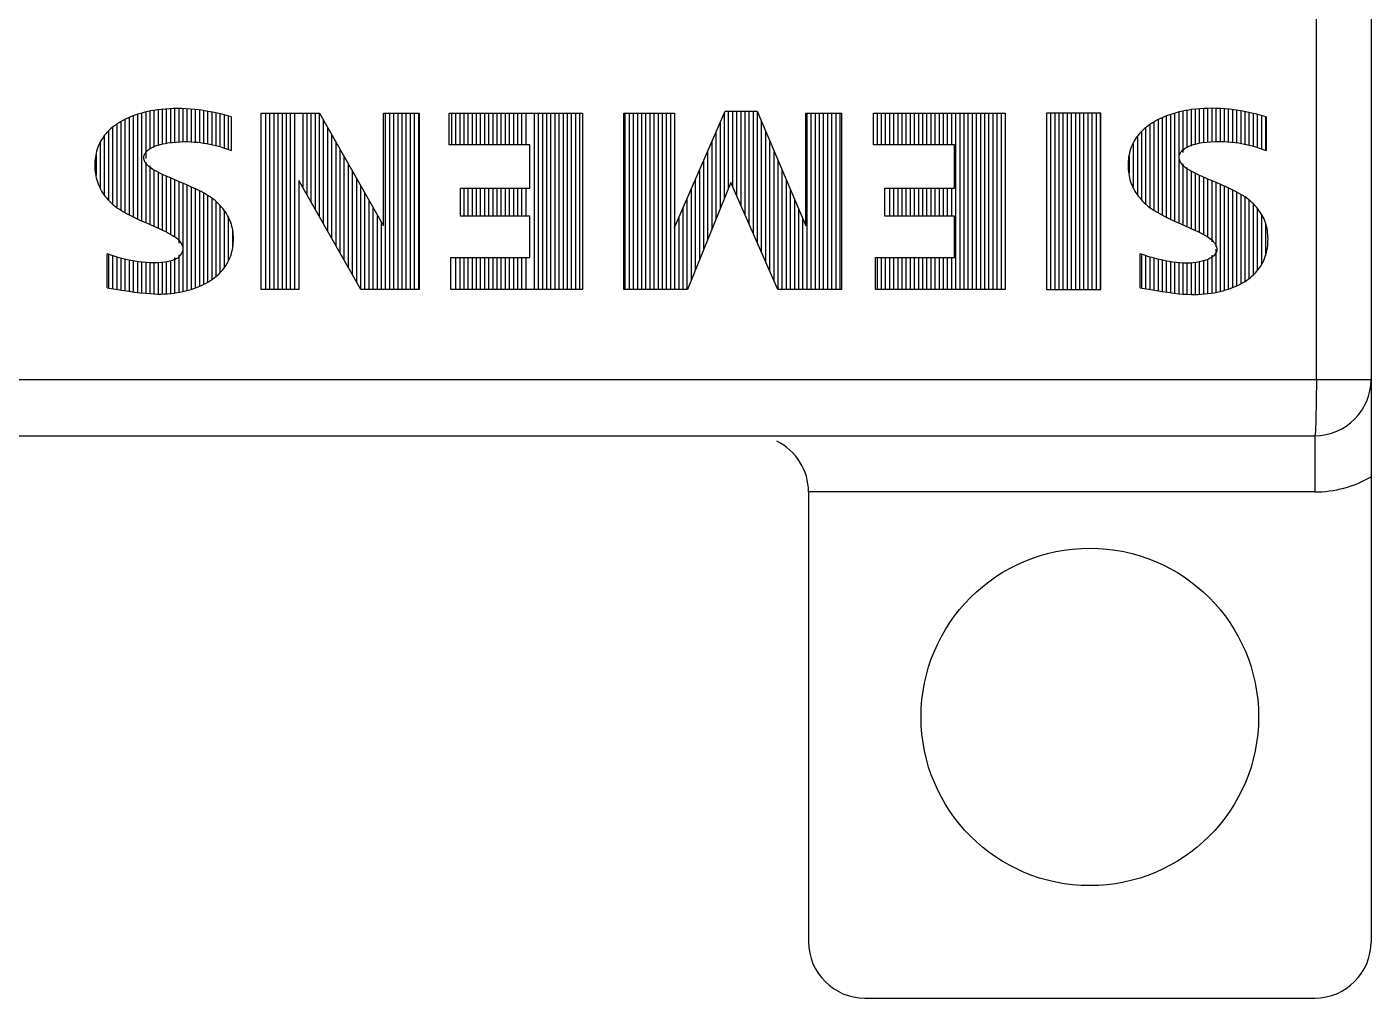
# Model space of a CAD drawing. Header units: millimetres. Extents: x 1181 to 1755, y 284 to 690.
# Drawn here: x 1487.72 to 1506.84, y 434.78 to 448.59 of the extents above; entities that cross this region are included whole.
import ezdxf

# ---------------------------------------------------------------- set-up
doc = ezdxf.new("R2010")
doc.units = ezdxf.units.MM
doc.layers.add('0007LEVEL_1', color=7, linetype='Continuous')
doc.layers.add('8_ALL_NOTES_BALLOONS_SYMBOLS_GT', color=7, linetype='Continuous')

msp = doc.modelspace()

# ---------------------------------------------------------------- linework, layer by layer
at = {"color": 7, "linetype": 'Continuous'}
for p, q in [((1506.839, 521.976), (1506.839, 443.576)), ((1446.019, 442.776), (1506.039, 442.776))]:
    msp.add_line(p, q, dxfattribs=at)
msp.add_arc((1506.039, 443.576), 0.8, 270, 0, dxfattribs=at)
at = {"layer": '0007LEVEL_1', "color": 7, "linetype": 'Continuous'}
for p, q in [((1489.236, 447.326), (1489.197, 447.31)), ((1489.235, 447.321), (1489.235, 445.889)), ((1489.274, 447.339), (1489.236, 447.326)), ((1489.314, 447.352), (1489.274, 447.339)), ((1489.294, 447.345), (1489.294, 445.86)), ((1489.356, 447.365), (1489.314, 447.352)), ((1489.353, 447.361), (1489.353, 445.833)), ((1489.399, 447.376), (1489.356, 447.365)), ((1489.443, 447.386), (1489.399, 447.376)), ((1489.412, 447.375), (1489.412, 446.717)), ((1489.487, 447.395), (1489.443, 447.386)), ((1489.47, 447.389), (1489.47, 446.856)), ((1489.53, 447.403), (1489.487, 447.395)), ((1489.529, 447.402), (1489.529, 446.879)), ((1489.574, 447.409), (1489.53, 447.403)), ((1489.633, 447.417), (1489.574, 447.409)), ((1489.588, 447.408), (1489.588, 446.901)), ((1489.692, 447.422), (1489.633, 447.417)), ((1489.647, 447.415), (1489.647, 446.924)), ((1489.75, 447.426), (1489.692, 447.422)), ((1489.705, 447.422), (1489.705, 446.933)), ((1489.809, 447.428), (1489.75, 447.426)), ((1489.764, 447.426), (1489.764, 446.941)), ((1489.868, 447.429), (1489.809, 447.428)), ((1489.823, 447.426), (1489.823, 446.95)), ((1489.928, 447.428), (1489.868, 447.429)), ((1489.882, 447.426), (1489.882, 446.954)), ((1489.988, 447.426), (1489.928, 447.428)), ((1489.94, 447.427), (1489.94, 446.955)), ((1490.048, 447.422), (1489.988, 447.426)), ((1489.999, 447.424), (1489.999, 446.956)), ((1490.107, 447.417), (1490.048, 447.422)), ((1490.058, 447.419), (1490.058, 446.955)), ((1490.171, 447.409), (1490.107, 447.417)), ((1490.117, 447.413), (1490.117, 446.95)), ((1490.234, 447.4), (1490.171, 447.409)), ((1490.176, 447.408), (1490.176, 446.944)), ((1490.298, 447.389), (1490.234, 447.4)), ((1490.234, 447.399), (1490.234, 446.938)), ((1490.293, 447.388), (1490.293, 446.926)), ((1490.361, 447.377), (1490.298, 447.389)), ((1490.352, 447.378), (1490.352, 446.914)), ((1490.428, 447.363), (1490.361, 447.377)), ((1490.411, 447.367), (1490.411, 446.901)), ((1490.495, 447.347), (1490.428, 447.363)), ((1490.469, 447.352), (1490.469, 446.884)), ((1490.562, 447.33), (1490.495, 447.347)), ((1490.528, 447.337), (1490.528, 446.865)), ((1490.628, 447.312), (1490.562, 447.33)), ((1490.587, 447.322), (1490.587, 446.845)), ((1491.056, 444.855), (1491.056, 447.365)), ((1491.056, 447.365), (1491.884, 447.365)), ((1491.116, 447.365), (1491.116, 444.855)), ((1491.174, 447.365), (1491.174, 444.855)), ((1491.233, 447.365), (1491.233, 444.855)), ((1491.292, 447.365), (1491.292, 444.855)), ((1491.351, 447.365), (1491.351, 444.855)), ((1491.41, 447.365), (1491.41, 444.855)), ((1491.468, 447.365), (1491.468, 444.855)), ((1491.527, 447.365), (1491.527, 444.855)), ((1491.645, 447.365), (1491.645, 446.307)), ((1491.703, 447.365), (1491.703, 446.204)), ((1491.762, 447.365), (1491.762, 446.101)), ((1491.821, 447.365), (1491.821, 445.998)), ((1491.88, 447.365), (1491.88, 445.894)), ((1491.884, 447.365), (1492.792, 445.763)), ((1492.792, 445.763), (1492.792, 447.365)), ((1492.792, 447.365), (1493.299, 447.365)), ((1492.82, 447.365), (1492.82, 444.855)), ((1492.879, 447.365), (1492.879, 444.855)), ((1492.937, 447.365), (1492.937, 444.855)), ((1492.996, 447.365), (1492.996, 444.855)), ((1493.055, 447.365), (1493.055, 444.855)), ((1493.114, 447.365), (1493.114, 444.855)), ((1493.172, 447.365), (1493.172, 444.855)), ((1493.231, 447.365), (1493.231, 444.855)), ((1493.29, 447.365), (1493.29, 444.855)), ((1493.299, 447.365), (1493.299, 444.855)), ((1493.727, 446.911), (1493.727, 447.365)), ((1493.727, 447.365), (1495.623, 447.365)), ((1493.76, 447.365), (1493.76, 446.911)), ((1493.819, 447.365), (1493.819, 446.911)), ((1493.878, 447.365), (1493.878, 446.911)), ((1493.936, 447.365), (1493.936, 446.911)), ((1493.995, 447.365), (1493.995, 446.911)), ((1494.054, 447.365), (1494.054, 446.911)), ((1494.113, 447.365), (1494.113, 446.911)), ((1494.171, 447.365), (1494.171, 446.911)), ((1494.23, 447.365), (1494.23, 446.911)), ((1494.289, 447.365), (1494.289, 446.911)), ((1494.348, 447.365), (1494.348, 446.911)), ((1494.406, 447.365), (1494.406, 446.911)), ((1494.465, 447.365), (1494.465, 446.911)), ((1494.524, 447.365), (1494.524, 446.911)), ((1494.583, 447.365), (1494.583, 446.911)), ((1494.642, 447.365), (1494.642, 446.911)), ((1494.7, 447.365), (1494.7, 446.911)), ((1494.759, 447.365), (1494.759, 446.911)), ((1494.818, 447.365), (1494.818, 446.911)), ((1494.935, 447.365), (1494.935, 444.855)), ((1494.994, 447.365), (1494.994, 444.855)), ((1495.053, 447.365), (1495.053, 444.855)), ((1495.112, 447.365), (1495.112, 444.855)), ((1495.17, 447.365), (1495.17, 444.855)), ((1495.229, 447.365), (1495.229, 444.855)), ((1495.288, 447.365), (1495.288, 444.855)), ((1495.347, 447.365), (1495.347, 444.855)), ((1495.405, 447.365), (1495.405, 444.855)), ((1495.464, 447.365), (1495.464, 444.855)), ((1495.523, 447.365), (1495.523, 444.855)), ((1495.582, 447.365), (1495.582, 444.855)), ((1495.623, 447.365), (1495.623, 444.855)), ((1496.211, 444.855), (1496.211, 447.365)), ((1496.211, 447.365), (1496.932, 447.365)), ((1496.228, 447.365), (1496.228, 444.855)), ((1496.287, 447.365), (1496.287, 444.855)), ((1496.346, 447.365), (1496.346, 444.855)), ((1496.404, 447.365), (1496.404, 444.855)), ((1496.463, 447.365), (1496.463, 444.855)), ((1496.522, 447.365), (1496.522, 444.855)), ((1496.581, 447.365), (1496.581, 444.855)), ((1496.64, 447.365), (1496.64, 444.855)), ((1496.698, 447.365), (1496.698, 444.855)), ((1496.757, 447.365), (1496.757, 444.855)), ((1496.816, 447.365), (1496.816, 444.855)), ((1496.875, 447.365), (1496.875, 444.855)), ((1496.932, 445.736), (1497.653, 447.392)), ((1496.932, 447.365), (1496.932, 445.736)), ((1497.638, 447.358), (1497.638, 446.142)), ((1497.653, 447.392), (1498.107, 447.392)), ((1497.697, 447.392), (1497.697, 446.288)), ((1497.756, 447.392), (1497.756, 446.325)), ((1497.815, 447.392), (1497.815, 446.191)), ((1497.874, 447.392), (1497.874, 446.057)), ((1497.932, 447.392), (1497.932, 445.923)), ((1497.991, 447.392), (1497.991, 445.789)), ((1498.05, 447.392), (1498.05, 445.655)), ((1498.107, 447.392), (1498.802, 445.763)), ((1498.109, 447.389), (1498.109, 445.521)), ((1498.802, 445.763), (1498.802, 447.365)), ((1498.802, 447.365), (1499.309, 447.365)), ((1498.814, 447.365), (1498.814, 444.855)), ((1498.873, 447.365), (1498.873, 444.855)), ((1498.931, 447.365), (1498.931, 444.855)), ((1498.99, 447.365), (1498.99, 444.855)), ((1499.049, 447.365), (1499.049, 444.855)), ((1499.108, 447.365), (1499.108, 444.855)), ((1499.166, 447.365), (1499.166, 444.855)), ((1499.225, 447.365), (1499.225, 444.855)), ((1499.284, 447.365), (1499.284, 444.855)), ((1499.309, 447.365), (1499.309, 444.855)), ((1499.763, 446.911), (1499.763, 447.365)), ((1499.763, 447.365), (1501.633, 447.365)), ((1499.813, 447.365), (1499.813, 446.911)), ((1499.872, 447.365), (1499.872, 446.911)), ((1499.93, 447.365), (1499.93, 446.911)), ((1499.989, 447.365), (1499.989, 446.911)), ((1500.048, 447.365), (1500.048, 446.911)), ((1500.107, 447.365), (1500.107, 446.911)), ((1500.165, 447.365), (1500.165, 446.911)), ((1500.224, 447.365), (1500.224, 446.911)), ((1500.283, 447.365), (1500.283, 446.911)), ((1500.342, 447.365), (1500.342, 446.911)), ((1500.4, 447.365), (1500.4, 446.911)), ((1500.459, 447.365), (1500.459, 446.911)), ((1500.518, 447.365), (1500.518, 446.911)), ((1500.577, 447.365), (1500.577, 446.911)), ((1500.635, 447.365), (1500.635, 446.911)), ((1500.694, 447.365), (1500.694, 446.911)), ((1500.753, 447.365), (1500.753, 446.911)), ((1500.812, 447.365), (1500.812, 446.911)), ((1500.87, 447.365), (1500.87, 446.911)), ((1500.929, 447.365), (1500.929, 444.855)), ((1500.988, 447.365), (1500.988, 444.855)), ((1501.047, 447.365), (1501.047, 444.855)), ((1501.106, 447.365), (1501.106, 444.855)), ((1501.164, 447.365), (1501.164, 444.855)), ((1501.223, 447.365), (1501.223, 444.855)), ((1501.282, 447.365), (1501.282, 444.855)), ((1501.341, 447.365), (1501.341, 444.855)), ((1501.399, 447.365), (1501.399, 444.855)), ((1501.458, 447.365), (1501.458, 444.855)), ((1501.517, 447.365), (1501.517, 444.855)), ((1501.576, 447.365), (1501.576, 444.855)), ((1501.633, 447.365), (1501.633, 444.855)), ((1502.221, 447.365), (1502.221, 444.855)), ((1502.995, 447.365), (1502.221, 447.365)), ((1502.281, 447.365), (1502.281, 444.855)), ((1502.34, 447.365), (1502.34, 444.855)), ((1502.398, 447.365), (1502.398, 444.855)), ((1502.457, 447.365), (1502.457, 444.855)), ((1502.516, 447.365), (1502.516, 444.855)), ((1502.575, 447.365), (1502.575, 444.855)), ((1502.633, 447.365), (1502.633, 444.855)), ((1502.692, 447.365), (1502.692, 444.855)), ((1502.751, 447.365), (1502.751, 444.855)), ((1502.81, 447.365), (1502.81, 444.855)), ((1502.868, 447.365), (1502.868, 444.855)), ((1502.927, 447.365), (1502.927, 444.855)), ((1502.986, 447.365), (1502.986, 444.855)), ((1502.995, 444.855), (1502.995, 447.365)), ((1503.945, 447.33), (1503.906, 447.315)), ((1503.984, 447.344), (1503.945, 447.33)), ((1504.024, 447.356), (1503.984, 447.344)), ((1503.985, 447.342), (1503.985, 445.857)), ((1504.067, 447.369), (1504.024, 447.356)), ((1504.044, 447.359), (1504.044, 445.83)), ((1504.111, 447.38), (1504.067, 447.369)), ((1504.103, 447.375), (1504.103, 445.803)), ((1504.155, 447.39), (1504.111, 447.38)), ((1504.199, 447.399), (1504.155, 447.39)), ((1504.161, 447.391), (1504.161, 446.802)), ((1504.243, 447.406), (1504.199, 447.399)), ((1504.22, 447.4), (1504.22, 446.872)), ((1504.287, 447.413), (1504.243, 447.406)), ((1504.279, 447.409), (1504.279, 446.896)), ((1504.346, 447.42), (1504.287, 447.413)), ((1504.338, 447.418), (1504.338, 446.92)), ((1504.405, 447.425), (1504.346, 447.42)), ((1504.396, 447.423), (1504.396, 446.935)), ((1504.464, 447.429), (1504.405, 447.425)), ((1504.455, 447.426), (1504.455, 446.943)), ((1504.523, 447.431), (1504.464, 447.429)), ((1504.514, 447.43), (1504.514, 446.951)), ((1504.583, 447.432), (1504.523, 447.431)), ((1504.573, 447.431), (1504.573, 446.957)), ((1504.643, 447.431), (1504.583, 447.432)), ((1504.631, 447.429), (1504.631, 446.958)), ((1504.703, 447.428), (1504.643, 447.431)), ((1504.69, 447.427), (1504.69, 446.959)), ((1504.763, 447.424), (1504.703, 447.428)), ((1504.749, 447.425), (1504.749, 446.959)), ((1504.823, 447.419), (1504.763, 447.424)), ((1504.808, 447.418), (1504.808, 446.954)), ((1504.887, 447.411), (1504.823, 447.419)), ((1504.866, 447.411), (1504.866, 446.948)), ((1504.951, 447.402), (1504.887, 447.411)), ((1504.925, 447.404), (1504.925, 446.942)), ((1505.014, 447.391), (1504.951, 447.402)), ((1504.984, 447.395), (1504.984, 446.934)), ((1505.077, 447.379), (1505.014, 447.391)), ((1505.043, 447.384), (1505.043, 446.921)), ((1505.145, 447.364), (1505.077, 447.379)), ((1505.101, 447.372), (1505.101, 446.908)), ((1505.212, 447.348), (1505.145, 447.364)), ((1505.16, 447.36), (1505.16, 446.894)), ((1505.279, 447.33), (1505.212, 447.348)), ((1505.219, 447.345), (1505.219, 446.874)), ((1505.278, 447.33), (1505.278, 446.854)), ((1505.346, 447.312), (1505.279, 447.33)), ((1488.914, 447.14), (1488.889, 447.116)), ((1488.941, 447.162), (1488.914, 447.14)), ((1488.968, 447.184), (1488.941, 447.162)), ((1488.941, 447.158), (1488.941, 446.078)), ((1488.996, 447.204), (1488.968, 447.184)), ((1489.025, 447.223), (1488.996, 447.204)), ((1489, 447.198), (1489, 446.03)), ((1489.055, 447.241), (1489.025, 447.223)), ((1489.085, 447.258), (1489.055, 447.241)), ((1489.059, 447.238), (1489.059, 445.983)), ((1489.122, 447.276), (1489.085, 447.258)), ((1489.118, 447.272), (1489.118, 445.951)), ((1489.159, 447.294), (1489.122, 447.276)), ((1489.197, 447.31), (1489.159, 447.294)), ((1489.177, 447.296), (1489.177, 445.92)), ((1490.628, 447.312), (1490.628, 446.831)), ((1491.938, 447.269), (1491.938, 445.791)), ((1491.997, 447.165), (1491.997, 445.688)), ((1497.58, 447.223), (1497.58, 445.997)), ((1498.167, 447.251), (1498.167, 445.387)), ((1503.616, 447.143), (1503.59, 447.119)), ((1503.644, 447.166), (1503.616, 447.143)), ((1503.632, 447.154), (1503.632, 446.07)), ((1503.672, 447.187), (1503.644, 447.166)), ((1503.701, 447.207), (1503.672, 447.187)), ((1503.691, 447.194), (1503.691, 446.028)), ((1503.731, 447.227), (1503.701, 447.207)), ((1503.762, 447.245), (1503.731, 447.227)), ((1503.75, 447.235), (1503.75, 445.987)), ((1503.793, 447.262), (1503.762, 447.245)), ((1503.83, 447.281), (1503.793, 447.262)), ((1503.809, 447.267), (1503.809, 445.948)), ((1503.868, 447.298), (1503.83, 447.281)), ((1503.867, 447.294), (1503.867, 445.917)), ((1503.906, 447.315), (1503.868, 447.298)), ((1503.926, 447.32), (1503.926, 445.887)), ((1505.337, 447.314), (1505.337, 446.834)), ((1505.346, 447.312), (1505.346, 446.831)), ((1488.767, 446.955), (1488.754, 446.93)), ((1488.765, 446.947), (1488.765, 446.297)), ((1488.781, 446.98), (1488.767, 446.955)), ((1488.796, 447.003), (1488.781, 446.98)), ((1488.812, 447.027), (1488.796, 447.003)), ((1488.828, 447.049), (1488.812, 447.027)), ((1488.824, 447.028), (1488.824, 446.212)), ((1488.846, 447.071), (1488.828, 447.049)), ((1488.865, 447.092), (1488.846, 447.071)), ((1488.889, 447.116), (1488.865, 447.092)), ((1488.883, 447.102), (1488.883, 446.127)), ((1489.69, 446.933), (1489.727, 446.939)), ((1489.727, 446.939), (1489.785, 446.948)), ((1489.785, 446.948), (1489.844, 446.953)), ((1489.844, 446.953), (1489.907, 446.957)), ((1489.907, 446.957), (1489.97, 446.958)), ((1489.97, 446.958), (1490.014, 446.958)), ((1490.014, 446.958), (1490.059, 446.956)), ((1490.059, 446.956), (1490.103, 446.953)), ((1490.103, 446.953), (1490.147, 446.95)), ((1490.147, 446.95), (1490.191, 446.945)), ((1490.191, 446.945), (1490.235, 446.938)), ((1490.235, 446.938), (1490.279, 446.931)), ((1492.056, 447.061), (1492.056, 445.584)), ((1492.115, 446.958), (1492.115, 445.481)), ((1497.462, 446.954), (1497.462, 445.705)), ((1497.521, 447.089), (1497.521, 445.851)), ((1498.226, 447.113), (1498.226, 445.253)), ((1498.285, 446.975), (1498.285, 445.119)), ((1503.464, 446.958), (1503.451, 446.933)), ((1503.479, 446.982), (1503.464, 446.958)), ((1503.494, 447.006), (1503.479, 446.982)), ((1503.51, 447.029), (1503.494, 447.006)), ((1503.528, 447.052), (1503.51, 447.029)), ((1503.515, 447.026), (1503.515, 446.204)), ((1503.546, 447.073), (1503.528, 447.052)), ((1503.565, 447.094), (1503.546, 447.073)), ((1503.59, 447.119), (1503.565, 447.094)), ((1503.574, 447.095), (1503.574, 446.137)), ((1504.373, 446.932), (1504.407, 446.939)), ((1504.407, 446.939), (1504.442, 446.945)), ((1504.442, 446.945), (1504.499, 446.952)), ((1504.499, 446.952), (1504.557, 446.957)), ((1504.557, 446.957), (1504.621, 446.96)), ((1504.621, 446.96), (1504.686, 446.961)), ((1504.686, 446.961), (1504.741, 446.96)), ((1504.741, 446.96), (1504.797, 446.957)), ((1504.797, 446.957), (1504.852, 446.953)), ((1504.852, 446.953), (1504.907, 446.947)), ((1504.907, 446.947), (1504.952, 446.94)), ((1504.952, 446.94), (1504.996, 446.933)), ((1488.701, 446.766), (1488.697, 446.737)), ((1488.707, 446.795), (1488.701, 446.766)), ((1488.706, 446.771), (1488.706, 446.483)), ((1488.714, 446.823), (1488.707, 446.795)), ((1488.723, 446.851), (1488.714, 446.823)), ((1488.732, 446.879), (1488.723, 446.851)), ((1488.743, 446.905), (1488.732, 446.879)), ((1488.754, 446.93), (1488.743, 446.905)), ((1489.387, 446.739), (1489.388, 446.75)), ((1489.388, 446.75), (1489.391, 446.762)), ((1489.391, 446.762), (1489.395, 446.773)), ((1489.395, 446.773), (1489.4, 446.785)), ((1489.4, 446.785), (1489.405, 446.795)), ((1489.405, 446.795), (1489.412, 446.805)), ((1489.412, 446.805), (1489.422, 446.819)), ((1489.422, 446.819), (1489.434, 446.831)), ((1489.434, 446.831), (1489.447, 446.842)), ((1489.447, 446.842), (1489.46, 446.851)), ((1489.46, 446.851), (1489.474, 446.861)), ((1489.474, 446.861), (1489.489, 446.869)), ((1489.489, 446.869), (1489.514, 446.881)), ((1489.514, 446.881), (1489.539, 446.892)), ((1489.539, 446.892), (1489.565, 446.901)), ((1489.565, 446.901), (1489.592, 446.91)), ((1489.592, 446.91), (1489.618, 446.917)), ((1489.618, 446.917), (1489.654, 446.926)), ((1489.654, 446.926), (1489.69, 446.933)), ((1490.279, 446.931), (1490.323, 446.923)), ((1490.323, 446.923), (1490.367, 446.913)), ((1490.367, 446.913), (1490.41, 446.902)), ((1490.41, 446.902), (1490.465, 446.887)), ((1490.465, 446.887), (1490.52, 446.87)), ((1490.52, 446.87), (1490.575, 446.851)), ((1490.575, 446.851), (1490.628, 446.831)), ((1492.173, 446.854), (1492.173, 445.378)), ((1492.232, 446.75), (1492.232, 445.275)), ((1494.875, 446.911), (1493.727, 446.911)), ((1494.875, 446.297), (1494.875, 446.911)), ((1497.403, 446.819), (1497.403, 445.56)), ((1498.344, 446.837), (1498.344, 444.985)), ((1500.912, 446.911), (1499.763, 446.911)), ((1500.912, 446.297), (1500.912, 446.911)), ((1503.396, 446.768), (1503.391, 446.739)), ((1503.402, 446.797), (1503.396, 446.768)), ((1503.41, 446.825), (1503.402, 446.797)), ((1503.418, 446.853), (1503.41, 446.825)), ((1503.428, 446.881), (1503.418, 446.853)), ((1503.439, 446.907), (1503.428, 446.881)), ((1503.451, 446.933), (1503.439, 446.907)), ((1503.456, 446.927), (1503.456, 446.314)), ((1504.11, 446.743), (1504.111, 446.755)), ((1504.111, 446.755), (1504.114, 446.767)), ((1504.114, 446.767), (1504.118, 446.779)), ((1504.118, 446.779), (1504.123, 446.79)), ((1504.123, 446.79), (1504.128, 446.801)), ((1504.128, 446.801), (1504.135, 446.812)), ((1504.135, 446.812), (1504.145, 446.825)), ((1504.145, 446.825), (1504.157, 446.837)), ((1504.157, 446.837), (1504.169, 446.848)), ((1504.169, 446.848), (1504.183, 446.858)), ((1504.183, 446.858), (1504.197, 446.868)), ((1504.197, 446.868), (1504.212, 446.876)), ((1504.212, 446.876), (1504.236, 446.889)), ((1504.236, 446.889), (1504.261, 446.899)), ((1504.261, 446.899), (1504.287, 446.909)), ((1504.287, 446.909), (1504.313, 446.917)), ((1504.313, 446.917), (1504.339, 446.924)), ((1504.339, 446.924), (1504.373, 446.932)), ((1504.996, 446.933), (1505.04, 446.924)), ((1505.04, 446.924), (1505.084, 446.914)), ((1505.084, 446.914), (1505.127, 446.903)), ((1505.127, 446.903), (1505.183, 446.888)), ((1505.183, 446.888), (1505.238, 446.871)), ((1505.238, 446.871), (1505.292, 446.852)), ((1505.292, 446.852), (1505.346, 446.831)), ((1488.691, 446.678), (1488.689, 446.649)), ((1488.689, 446.649), (1488.689, 446.619)), ((1488.689, 446.619), (1488.69, 446.59)), ((1488.69, 446.59), (1488.691, 446.56)), ((1488.693, 446.708), (1488.691, 446.678)), ((1488.691, 446.56), (1488.694, 446.53)), ((1488.697, 446.737), (1488.693, 446.708)), ((1489.386, 446.727), (1489.387, 446.739)), ((1489.388, 446.713), (1489.386, 446.727)), ((1489.391, 446.7), (1489.388, 446.713)), ((1489.395, 446.687), (1489.391, 446.7)), ((1489.401, 446.675), (1489.395, 446.687)), ((1489.407, 446.663), (1489.401, 446.675)), ((1489.415, 446.651), (1489.407, 446.663)), ((1489.412, 446.668), (1489.412, 445.806)), ((1489.423, 446.64), (1489.415, 446.651)), ((1489.439, 446.622), (1489.423, 446.64)), ((1489.456, 446.605), (1489.439, 446.622)), ((1489.474, 446.59), (1489.456, 446.605)), ((1489.47, 446.613), (1489.47, 445.78)), ((1489.493, 446.577), (1489.474, 446.59)), ((1489.513, 446.564), (1489.493, 446.577)), ((1489.533, 446.552), (1489.513, 446.564)), ((1489.529, 446.559), (1489.529, 445.753)), ((1492.291, 446.646), (1492.291, 445.171)), ((1497.345, 446.684), (1497.345, 445.414)), ((1498.402, 446.699), (1498.402, 444.855)), ((1498.461, 446.562), (1498.461, 444.855)), ((1503.385, 446.681), (1503.383, 446.651)), ((1503.383, 446.651), (1503.383, 446.622)), ((1503.383, 446.622), (1503.383, 446.592)), ((1503.383, 446.592), (1503.385, 446.562)), ((1503.388, 446.71), (1503.385, 446.681)), ((1503.385, 446.562), (1503.388, 446.532)), ((1503.391, 446.739), (1503.388, 446.71)), ((1503.397, 446.742), (1503.397, 446.509)), ((1504.109, 446.731), (1504.11, 446.743)), ((1504.111, 446.717), (1504.109, 446.731)), ((1504.114, 446.704), (1504.111, 446.717)), ((1504.118, 446.691), (1504.114, 446.704)), ((1504.123, 446.678), (1504.118, 446.691)), ((1504.13, 446.665), (1504.123, 446.678)), ((1504.137, 446.653), (1504.13, 446.665)), ((1504.146, 446.642), (1504.137, 446.653)), ((1504.161, 446.624), (1504.146, 446.642)), ((1504.161, 446.642), (1504.161, 445.776)), ((1504.178, 446.607), (1504.161, 446.624)), ((1504.196, 446.592), (1504.178, 446.607)), ((1504.215, 446.577), (1504.196, 446.592)), ((1504.234, 446.564), (1504.215, 446.577)), ((1504.22, 446.589), (1504.22, 445.75)), ((1504.255, 446.552), (1504.234, 446.564)), ((1488.694, 446.53), (1488.698, 446.501)), ((1488.698, 446.501), (1488.703, 446.472)), ((1488.703, 446.472), (1488.709, 446.443)), ((1488.709, 446.443), (1488.717, 446.415)), ((1488.717, 446.415), (1488.725, 446.387)), ((1488.725, 446.387), (1488.735, 446.36)), ((1489.578, 446.527), (1489.533, 446.552)), ((1489.623, 446.504), (1489.578, 446.527)), ((1489.588, 446.524), (1489.588, 445.727)), ((1489.67, 446.483), (1489.623, 446.504)), ((1489.647, 446.496), (1489.647, 445.701)), ((1489.716, 446.462), (1489.67, 446.483)), ((1489.705, 446.468), (1489.705, 445.669)), ((1489.809, 446.423), (1489.716, 446.462)), ((1489.764, 446.442), (1489.764, 445.635)), ((1489.903, 446.384), (1489.809, 446.423)), ((1489.823, 446.417), (1489.823, 445.6)), ((1489.882, 446.392), (1489.882, 445.515)), ((1489.996, 446.344), (1489.903, 446.384)), ((1489.94, 446.367), (1489.94, 444.83)), ((1491.59, 446.404), (1491.59, 444.855)), ((1492.471, 444.855), (1491.59, 446.404)), ((1492.35, 446.543), (1492.35, 445.068)), ((1492.409, 446.439), (1492.409, 444.965)), ((1497.733, 446.377), (1497.119, 444.855)), ((1497.227, 446.414), (1497.227, 445.123)), ((1497.286, 446.549), (1497.286, 445.268)), ((1498.401, 444.855), (1497.733, 446.377)), ((1498.52, 446.424), (1498.52, 444.855)), ((1503.388, 446.532), (1503.392, 446.502)), ((1503.392, 446.502), (1503.397, 446.473)), ((1503.397, 446.473), (1503.403, 446.444)), ((1503.403, 446.444), (1503.41, 446.415)), ((1503.41, 446.415), (1503.419, 446.386)), ((1503.419, 446.386), (1503.429, 446.359)), ((1504.299, 446.527), (1504.255, 446.552)), ((1504.279, 446.538), (1504.279, 445.723)), ((1504.344, 446.504), (1504.299, 446.527)), ((1504.338, 446.51), (1504.338, 445.697)), ((1504.39, 446.482), (1504.344, 446.504)), ((1504.436, 446.461), (1504.39, 446.482)), ((1504.396, 446.481), (1504.396, 445.666)), ((1504.507, 446.431), (1504.436, 446.461)), ((1504.455, 446.453), (1504.455, 445.635)), ((1504.648, 446.371), (1504.507, 446.431)), ((1504.514, 446.428), (1504.514, 445.604)), ((1504.573, 446.403), (1504.573, 445.535)), ((1504.631, 446.378), (1504.631, 445.463)), ((1504.719, 446.34), (1504.648, 446.371)), ((1488.735, 446.36), (1488.746, 446.333)), ((1488.746, 446.333), (1488.758, 446.307)), ((1488.758, 446.307), (1488.771, 446.281)), ((1488.771, 446.281), (1488.785, 446.256)), ((1488.785, 446.256), (1488.8, 446.232)), ((1488.8, 446.232), (1488.816, 446.208)), ((1488.816, 446.208), (1488.833, 446.185)), ((1488.833, 446.185), (1488.853, 446.16)), ((1490.064, 446.313), (1489.996, 446.344)), ((1489.999, 446.341), (1489.999, 444.843)), ((1490.058, 446.315), (1490.058, 444.857)), ((1490.132, 446.281), (1490.064, 446.313)), ((1490.117, 446.287), (1490.117, 444.88)), ((1490.2, 446.247), (1490.132, 446.281)), ((1490.176, 446.257), (1490.176, 444.904)), ((1490.244, 446.224), (1490.2, 446.247)), ((1490.234, 446.227), (1490.234, 444.927)), ((1490.287, 446.199), (1490.244, 446.224)), ((1490.328, 446.172), (1490.287, 446.199)), ((1490.293, 446.192), (1490.293, 444.964)), ((1492.467, 446.335), (1492.467, 444.861)), ((1492.526, 446.232), (1492.526, 444.855)), ((1493.887, 445.896), (1493.887, 446.297)), ((1493.887, 446.297), (1494.875, 446.297)), ((1493.936, 446.297), (1493.936, 445.896)), ((1493.995, 446.297), (1493.995, 445.896)), ((1494.054, 446.297), (1494.054, 445.896)), ((1494.113, 446.297), (1494.113, 445.896)), ((1494.171, 446.297), (1494.171, 445.896)), ((1494.23, 446.297), (1494.23, 445.896)), ((1494.289, 446.297), (1494.289, 445.896)), ((1494.348, 446.297), (1494.348, 445.896)), ((1494.406, 446.297), (1494.406, 445.896)), ((1494.465, 446.297), (1494.465, 445.896)), ((1494.524, 446.297), (1494.524, 445.896)), ((1494.583, 446.297), (1494.583, 445.896)), ((1494.642, 446.297), (1494.642, 445.896)), ((1494.7, 446.297), (1494.7, 445.896)), ((1494.759, 446.297), (1494.759, 445.896)), ((1494.818, 446.297), (1494.818, 445.896)), ((1497.168, 446.279), (1497.168, 444.977)), ((1498.579, 446.286), (1498.579, 444.855)), ((1499.924, 445.896), (1499.924, 446.297)), ((1499.924, 446.297), (1500.912, 446.297)), ((1499.989, 446.297), (1499.989, 445.896)), ((1500.048, 446.297), (1500.048, 445.896)), ((1500.107, 446.297), (1500.107, 445.896)), ((1500.165, 446.297), (1500.165, 445.896)), ((1500.224, 446.297), (1500.224, 445.896)), ((1500.283, 446.297), (1500.283, 445.896)), ((1500.342, 446.297), (1500.342, 445.896)), ((1500.4, 446.297), (1500.4, 445.896)), ((1500.459, 446.297), (1500.459, 445.896)), ((1500.518, 446.297), (1500.518, 445.896)), ((1500.577, 446.297), (1500.577, 445.896)), ((1500.635, 446.297), (1500.635, 445.896)), ((1500.694, 446.297), (1500.694, 445.896)), ((1500.753, 446.297), (1500.753, 445.896)), ((1500.812, 446.297), (1500.812, 445.896)), ((1500.87, 446.297), (1500.87, 445.896)), ((1503.429, 446.359), (1503.44, 446.332)), ((1503.44, 446.332), (1503.452, 446.306)), ((1503.452, 446.306), (1503.465, 446.28)), ((1503.465, 446.28), (1503.479, 446.254)), ((1503.479, 446.254), (1503.495, 446.23)), ((1503.495, 446.23), (1503.511, 446.205)), ((1503.511, 446.205), (1503.528, 446.182)), ((1503.528, 446.182), (1503.548, 446.157)), ((1504.69, 446.352), (1504.69, 444.83)), ((1504.787, 446.309), (1504.719, 446.34)), ((1504.749, 446.325), (1504.749, 444.842)), ((1504.855, 446.277), (1504.787, 446.309)), ((1504.808, 446.299), (1504.808, 444.864)), ((1504.922, 446.243), (1504.855, 446.277)), ((1504.866, 446.27), (1504.866, 444.885)), ((1504.964, 446.221), (1504.922, 446.243)), ((1504.925, 446.239), (1504.925, 444.907)), ((1505.006, 446.197), (1504.964, 446.221)), ((1504.984, 446.209), (1504.984, 444.94)), ((1505.046, 446.171), (1505.006, 446.197)), ((1488.853, 446.16), (1488.873, 446.136)), ((1488.873, 446.136), (1488.894, 446.114)), ((1488.894, 446.114), (1488.916, 446.092)), ((1488.916, 446.092), (1488.939, 446.071)), ((1488.939, 446.071), (1488.963, 446.05)), ((1488.963, 446.05), (1488.988, 446.031)), ((1488.988, 446.031), (1489.013, 446.013)), ((1489.013, 446.013), (1489.054, 445.986)), ((1489.054, 445.986), (1489.096, 445.961)), ((1490.354, 446.154), (1490.328, 446.172)), ((1490.352, 446.149), (1490.352, 445.001)), ((1490.379, 446.136), (1490.354, 446.154)), ((1490.403, 446.116), (1490.379, 446.136)), ((1490.426, 446.095), (1490.403, 446.116)), ((1490.411, 446.106), (1490.411, 445.041)), ((1490.449, 446.074), (1490.426, 446.095)), ((1490.471, 446.051), (1490.449, 446.074)), ((1490.469, 446.045), (1490.469, 445.103)), ((1490.492, 446.028), (1490.471, 446.051)), ((1490.512, 446.004), (1490.492, 446.028)), ((1490.529, 445.981), (1490.512, 446.004)), ((1492.585, 446.128), (1492.585, 444.855)), ((1492.644, 446.024), (1492.644, 444.855)), ((1497.051, 446.009), (1497.051, 444.855)), ((1497.11, 446.144), (1497.11, 444.855)), ((1498.637, 446.148), (1498.637, 444.855)), ((1498.696, 446.01), (1498.696, 444.855)), ((1503.548, 446.157), (1503.568, 446.133)), ((1503.568, 446.133), (1503.59, 446.11)), ((1503.59, 446.11), (1503.612, 446.088)), ((1503.612, 446.088), (1503.635, 446.067)), ((1503.635, 446.067), (1503.659, 446.046)), ((1503.659, 446.046), (1503.684, 446.027)), ((1503.684, 446.027), (1503.709, 446.009)), ((1503.709, 446.009), (1503.752, 445.981)), ((1505.043, 446.168), (1505.043, 444.975)), ((1505.071, 446.153), (1505.046, 446.171)), ((1505.096, 446.135), (1505.071, 446.153)), ((1505.12, 446.115), (1505.096, 446.135)), ((1505.101, 446.123), (1505.101, 445.01)), ((1505.143, 446.094), (1505.12, 446.115)), ((1505.166, 446.073), (1505.143, 446.094)), ((1505.16, 446.077), (1505.16, 445.068)), ((1505.187, 446.05), (1505.166, 446.073)), ((1505.208, 446.027), (1505.187, 446.05)), ((1505.227, 446.003), (1505.208, 446.027)), ((1505.219, 446.003), (1505.219, 445.128)), ((1505.244, 445.98), (1505.227, 446.003)), ((1489.096, 445.961), (1489.139, 445.937)), ((1489.139, 445.937), (1489.205, 445.903)), ((1489.205, 445.903), (1489.272, 445.87)), ((1489.272, 445.87), (1489.339, 445.838)), ((1489.339, 445.838), (1489.431, 445.797)), ((1489.431, 445.797), (1489.614, 445.716)), ((1490.528, 445.975), (1490.528, 445.166)), ((1490.545, 445.958), (1490.529, 445.981)), ((1490.561, 445.934), (1490.545, 445.958)), ((1490.575, 445.91), (1490.561, 445.934)), ((1490.589, 445.885), (1490.575, 445.91)), ((1490.587, 445.873), (1490.587, 445.273)), ((1490.601, 445.86), (1490.589, 445.885)), ((1490.612, 445.834), (1490.601, 445.86)), ((1490.622, 445.807), (1490.612, 445.834)), ((1490.631, 445.78), (1490.622, 445.807)), ((1492.702, 445.921), (1492.702, 444.855)), ((1492.761, 445.817), (1492.761, 444.855)), ((1494.875, 445.896), (1493.887, 445.896)), ((1494.875, 445.309), (1494.875, 445.896)), ((1496.992, 445.874), (1496.992, 444.855)), ((1498.755, 445.872), (1498.755, 444.855)), ((1500.912, 445.896), (1499.924, 445.896)), ((1500.912, 445.309), (1500.912, 445.896)), ((1503.752, 445.981), (1503.795, 445.955)), ((1503.795, 445.955), (1503.839, 445.93)), ((1503.839, 445.93), (1503.907, 445.895)), ((1503.907, 445.895), (1503.974, 445.862)), ((1503.974, 445.862), (1504.043, 445.829)), ((1504.043, 445.829), (1504.135, 445.788)), ((1505.261, 445.957), (1505.244, 445.98)), ((1505.276, 445.933), (1505.261, 445.957)), ((1505.29, 445.909), (1505.276, 445.933)), ((1505.278, 445.928), (1505.278, 445.217)), ((1505.303, 445.883), (1505.29, 445.909)), ((1505.316, 445.858), (1505.303, 445.883)), ((1505.327, 445.832), (1505.316, 445.858)), ((1505.336, 445.805), (1505.327, 445.832)), ((1505.345, 445.778), (1505.336, 445.805)), ((1489.614, 445.716), (1489.66, 445.695)), ((1489.66, 445.695), (1489.706, 445.673)), ((1489.706, 445.673), (1489.751, 445.649)), ((1489.751, 445.649), (1489.795, 445.624)), ((1489.795, 445.624), (1489.815, 445.611)), ((1489.815, 445.611), (1489.835, 445.598)), ((1490.639, 445.753), (1490.631, 445.78)), ((1490.645, 445.725), (1490.639, 445.753)), ((1490.65, 445.697), (1490.645, 445.725)), ((1490.646, 445.683), (1490.646, 445.467)), ((1490.654, 445.668), (1490.65, 445.697)), ((1490.657, 445.64), (1490.654, 445.668)), ((1490.659, 445.611), (1490.657, 445.64)), ((1490.66, 445.582), (1490.659, 445.611)), ((1496.933, 445.739), (1496.933, 444.855)), ((1504.135, 445.788), (1504.319, 445.705)), ((1504.319, 445.705), (1504.366, 445.684)), ((1504.366, 445.684), (1504.412, 445.662)), ((1504.412, 445.662), (1504.457, 445.638)), ((1504.457, 445.638), (1504.501, 445.612)), ((1504.501, 445.612), (1504.521, 445.6)), ((1505.337, 445.785), (1505.337, 445.335)), ((1505.352, 445.75), (1505.345, 445.778)), ((1505.359, 445.722), (1505.352, 445.75)), ((1505.364, 445.693), (1505.359, 445.722)), ((1505.367, 445.665), (1505.364, 445.693)), ((1505.37, 445.636), (1505.367, 445.665)), ((1505.372, 445.607), (1505.37, 445.636)), ((1505.373, 445.578), (1505.372, 445.607)), ((1489.835, 445.598), (1489.854, 445.583)), ((1489.854, 445.583), (1489.872, 445.568)), ((1489.872, 445.568), (1489.889, 445.551)), ((1489.889, 445.551), (1489.904, 445.533)), ((1489.904, 445.533), (1489.912, 445.521)), ((1489.912, 445.521), (1489.919, 445.509)), ((1489.919, 445.509), (1489.926, 445.496)), ((1489.926, 445.496), (1489.932, 445.483)), ((1489.932, 445.483), (1489.936, 445.469)), ((1489.936, 445.469), (1489.939, 445.455)), ((1489.939, 445.414), (1489.936, 445.4)), ((1489.939, 445.455), (1489.94, 445.442)), ((1489.94, 445.428), (1489.939, 445.414)), ((1489.94, 445.442), (1489.94, 445.428)), ((1490.639, 445.395), (1490.646, 445.426)), ((1490.646, 445.426), (1490.651, 445.457)), ((1490.651, 445.457), (1490.655, 445.488)), ((1490.655, 445.488), (1490.658, 445.519)), ((1490.658, 445.519), (1490.659, 445.551)), ((1490.659, 445.551), (1490.66, 445.582)), ((1504.521, 445.6), (1504.541, 445.586)), ((1504.541, 445.586), (1504.56, 445.572)), ((1504.56, 445.572), (1504.577, 445.556)), ((1504.577, 445.556), (1504.594, 445.539)), ((1504.594, 445.539), (1504.61, 445.52)), ((1504.61, 445.52), (1504.618, 445.508)), ((1504.618, 445.508), (1504.626, 445.496)), ((1504.626, 445.496), (1504.633, 445.483)), ((1504.631, 445.428), (1504.631, 444.818)), ((1504.633, 445.483), (1504.638, 445.47)), ((1504.638, 445.47), (1504.642, 445.457)), ((1504.642, 445.457), (1504.645, 445.443)), ((1504.645, 445.415), (1504.643, 445.402)), ((1504.645, 445.443), (1504.646, 445.429)), ((1504.646, 445.429), (1504.645, 445.415)), ((1505.351, 445.385), (1505.358, 445.417)), ((1505.358, 445.417), (1505.364, 445.449)), ((1505.364, 445.449), (1505.368, 445.481)), ((1505.368, 445.481), (1505.371, 445.513)), ((1505.371, 445.513), (1505.372, 445.546)), ((1505.372, 445.546), (1505.373, 445.578)), ((1488.865, 444.881), (1488.865, 445.362)), ((1488.922, 445.342), (1488.865, 445.362)), ((1488.883, 445.357), (1488.883, 444.878)), ((1488.978, 445.324), (1488.922, 445.342)), ((1488.941, 445.338), (1488.941, 444.868)), ((1489.036, 445.306), (1488.978, 445.324)), ((1489, 445.319), (1489, 444.858)), ((1489.093, 445.291), (1489.036, 445.306)), ((1489.059, 445.301), (1489.059, 444.849)), ((1489.148, 445.278), (1489.093, 445.291)), ((1489.118, 445.287), (1489.118, 444.84)), ((1489.202, 445.266), (1489.148, 445.278)), ((1489.177, 445.275), (1489.177, 444.831)), ((1489.257, 445.256), (1489.202, 445.266)), ((1489.235, 445.263), (1489.235, 444.822)), ((1489.313, 445.248), (1489.257, 445.256)), ((1489.294, 445.251), (1489.294, 444.814)), ((1489.365, 445.242), (1489.313, 445.248)), ((1489.353, 445.246), (1489.353, 444.808)), ((1489.417, 445.238), (1489.365, 445.242)), ((1489.412, 445.242), (1489.412, 444.802)), ((1489.47, 445.236), (1489.417, 445.238)), ((1489.47, 445.238), (1489.47, 444.796)), ((1489.523, 445.235), (1489.47, 445.236)), ((1489.562, 445.235), (1489.523, 445.235)), ((1489.529, 445.235), (1489.529, 444.795)), ((1489.6, 445.236), (1489.562, 445.235)), ((1489.588, 445.241), (1489.588, 444.794)), ((1489.639, 445.239), (1489.6, 445.236)), ((1489.678, 445.244), (1489.639, 445.239)), ((1489.647, 445.246), (1489.647, 444.792)), ((1489.716, 445.25), (1489.678, 445.244)), ((1489.705, 445.252), (1489.705, 444.796)), ((1489.755, 445.258), (1489.716, 445.25)), ((1489.774, 445.263), (1489.755, 445.258)), ((1489.764, 445.268), (1489.764, 444.802)), ((1489.793, 445.269), (1489.774, 445.263)), ((1489.812, 445.275), (1489.793, 445.269)), ((1489.83, 445.283), (1489.812, 445.275)), ((1489.823, 445.308), (1489.823, 444.808)), ((1489.848, 445.292), (1489.83, 445.283)), ((1489.864, 445.302), (1489.848, 445.292)), ((1489.88, 445.314), (1489.864, 445.302)), ((1489.894, 445.327), (1489.88, 445.314)), ((1489.882, 445.347), (1489.882, 444.817)), ((1489.903, 445.338), (1489.894, 445.327)), ((1489.912, 445.349), (1489.903, 445.338)), ((1489.919, 445.361), (1489.912, 445.349)), ((1489.926, 445.374), (1489.919, 445.361)), ((1489.931, 445.387), (1489.926, 445.374)), ((1489.936, 445.4), (1489.931, 445.387)), ((1490.556, 445.202), (1490.572, 445.227)), ((1490.572, 445.227), (1490.586, 445.253)), ((1490.586, 445.253), (1490.599, 445.28)), ((1490.599, 445.28), (1490.611, 445.307)), ((1490.611, 445.307), (1490.621, 445.335)), ((1490.621, 445.335), (1490.631, 445.365)), ((1490.631, 445.365), (1490.639, 445.395)), ((1493.753, 444.855), (1493.753, 445.309)), ((1493.753, 445.309), (1494.875, 445.309)), ((1493.819, 445.309), (1493.819, 444.855)), ((1493.878, 445.309), (1493.878, 444.855)), ((1493.936, 445.309), (1493.936, 444.855)), ((1493.995, 445.309), (1493.995, 444.855)), ((1494.054, 445.309), (1494.054, 444.855)), ((1494.113, 445.309), (1494.113, 444.855)), ((1494.171, 445.309), (1494.171, 444.855)), ((1494.23, 445.309), (1494.23, 444.855)), ((1494.289, 445.309), (1494.289, 444.855)), ((1494.348, 445.309), (1494.348, 444.855)), ((1494.406, 445.309), (1494.406, 444.855)), ((1494.465, 445.309), (1494.465, 444.855)), ((1494.524, 445.309), (1494.524, 444.855)), ((1494.583, 445.309), (1494.583, 444.855)), ((1494.642, 445.309), (1494.642, 444.855)), ((1494.7, 445.309), (1494.7, 444.855)), ((1494.759, 445.309), (1494.759, 444.855)), ((1494.818, 445.309), (1494.818, 444.855)), ((1499.79, 444.855), (1499.79, 445.309)), ((1499.79, 445.309), (1500.912, 445.309)), ((1499.813, 445.309), (1499.813, 444.855)), ((1499.872, 445.309), (1499.872, 444.855)), ((1499.93, 445.309), (1499.93, 444.855)), ((1499.989, 445.309), (1499.989, 444.855)), ((1500.048, 445.309), (1500.048, 444.855)), ((1500.107, 445.309), (1500.107, 444.855)), ((1500.165, 445.309), (1500.165, 444.855)), ((1500.224, 445.309), (1500.224, 444.855)), ((1500.283, 445.309), (1500.283, 444.855)), ((1500.342, 445.309), (1500.342, 444.855)), ((1500.4, 445.309), (1500.4, 444.855)), ((1500.459, 445.309), (1500.459, 444.855)), ((1500.518, 445.309), (1500.518, 444.855)), ((1500.577, 445.309), (1500.577, 444.855)), ((1500.635, 445.309), (1500.635, 444.855)), ((1500.694, 445.309), (1500.694, 444.855)), ((1500.753, 445.309), (1500.753, 444.855)), ((1500.812, 445.309), (1500.812, 444.855)), ((1500.87, 445.309), (1500.87, 444.855)), ((1503.556, 444.881), (1503.556, 445.362)), ((1503.617, 445.342), (1503.556, 445.362)), ((1503.574, 445.357), (1503.574, 444.878)), ((1503.677, 445.322), (1503.617, 445.342)), ((1503.632, 445.338), (1503.632, 444.868)), ((1503.739, 445.305), (1503.677, 445.322)), ((1503.691, 445.32), (1503.691, 444.857)), ((1503.8, 445.288), (1503.739, 445.305)), ((1503.75, 445.301), (1503.75, 444.847)), ((1503.855, 445.275), (1503.8, 445.288)), ((1503.809, 445.288), (1503.809, 444.838)), ((1503.91, 445.263), (1503.855, 445.275)), ((1503.867, 445.274), (1503.867, 444.828)), ((1503.966, 445.252), (1503.91, 445.263)), ((1503.926, 445.26), (1503.926, 444.819)), ((1504.021, 445.244), (1503.966, 445.252)), ((1503.985, 445.251), (1503.985, 444.811)), ((1504.071, 445.237), (1504.021, 445.244)), ((1504.044, 445.244), (1504.044, 444.804)), ((1504.12, 445.233), (1504.071, 445.237)), ((1504.103, 445.236), (1504.103, 444.797)), ((1504.17, 445.23), (1504.12, 445.233)), ((1504.161, 445.232), (1504.161, 444.791)), ((1504.219, 445.229), (1504.17, 445.23)), ((1504.264, 445.23), (1504.219, 445.229)), ((1504.22, 445.233), (1504.22, 444.789)), ((1504.309, 445.233), (1504.264, 445.23)), ((1504.279, 445.235), (1504.279, 444.787)), ((1504.352, 445.239), (1504.309, 445.233)), ((1504.338, 445.237), (1504.338, 444.785)), ((1504.394, 445.247), (1504.352, 445.239)), ((1504.435, 445.257), (1504.394, 445.247)), ((1504.396, 445.253), (1504.396, 444.789)), ((1504.476, 445.269), (1504.435, 445.257)), ((1504.455, 445.269), (1504.455, 444.794)), ((1504.501, 445.277), (1504.476, 445.269)), ((1504.525, 445.287), (1504.501, 445.277)), ((1504.514, 445.286), (1504.514, 444.799)), ((1504.548, 445.299), (1504.525, 445.287)), ((1504.571, 445.312), (1504.548, 445.299)), ((1504.584, 445.321), (1504.571, 445.312)), ((1504.573, 445.344), (1504.573, 444.806)), ((1504.596, 445.33), (1504.584, 445.321)), ((1504.608, 445.341), (1504.596, 445.33)), ((1504.618, 445.352), (1504.608, 445.341)), ((1504.627, 445.365), (1504.618, 445.352)), ((1504.634, 445.377), (1504.627, 445.365)), ((1504.639, 445.389), (1504.634, 445.377)), ((1504.643, 445.402), (1504.639, 445.389)), ((1505.284, 445.214), (1505.298, 445.241)), ((1505.298, 445.241), (1505.311, 445.268)), ((1505.311, 445.268), (1505.323, 445.295)), ((1505.323, 445.295), (1505.333, 445.324)), ((1505.333, 445.324), (1505.343, 445.354)), ((1505.343, 445.354), (1505.351, 445.385)), ((1490.386, 445.02), (1490.412, 445.04)), ((1490.412, 445.04), (1490.436, 445.061)), ((1490.436, 445.061), (1490.46, 445.083)), ((1490.46, 445.083), (1490.482, 445.106)), ((1490.482, 445.106), (1490.503, 445.13)), ((1490.503, 445.13), (1490.522, 445.153)), ((1490.522, 445.153), (1490.54, 445.177)), ((1490.54, 445.177), (1490.556, 445.202)), ((1505.099, 445.008), (1505.124, 445.027)), ((1505.124, 445.027), (1505.149, 445.048)), ((1505.149, 445.048), (1505.172, 445.069)), ((1505.172, 445.069), (1505.194, 445.092)), ((1505.194, 445.092), (1505.216, 445.116)), ((1505.216, 445.116), (1505.234, 445.139)), ((1505.234, 445.139), (1505.252, 445.163)), ((1505.252, 445.163), (1505.269, 445.188)), ((1505.269, 445.188), (1505.284, 445.214)), ((1488.865, 444.881), (1489.069, 444.847)), ((1489.069, 444.847), (1489.171, 444.831)), ((1489.939, 444.826), (1489.98, 444.835)), ((1489.98, 444.835), (1490.02, 444.845)), ((1490.02, 444.845), (1490.059, 444.857)), ((1490.059, 444.857), (1490.098, 444.87)), ((1490.098, 444.87), (1490.134, 444.883)), ((1490.134, 444.883), (1490.17, 444.897)), ((1490.17, 444.897), (1490.205, 444.913)), ((1490.205, 444.913), (1490.239, 444.929)), ((1490.239, 444.929), (1490.273, 444.947)), ((1490.273, 444.947), (1490.307, 444.966)), ((1490.307, 444.966), (1490.334, 444.984)), ((1490.334, 444.984), (1490.36, 445.002)), ((1490.36, 445.002), (1490.386, 445.02)), ((1491.59, 444.855), (1491.056, 444.855)), ((1493.299, 444.855), (1492.471, 444.855)), ((1495.623, 444.855), (1493.753, 444.855)), ((1497.119, 444.855), (1496.211, 444.855)), ((1499.309, 444.855), (1498.401, 444.855)), ((1501.633, 444.855), (1499.79, 444.855)), ((1502.221, 444.855), (1502.995, 444.855)), ((1503.556, 444.881), (1503.763, 444.845)), ((1503.763, 444.845), (1503.867, 444.828)), ((1504.687, 444.827), (1504.728, 444.837)), ((1504.728, 444.837), (1504.769, 444.848)), ((1504.769, 444.848), (1504.809, 444.86)), ((1504.809, 444.86), (1504.845, 444.873)), ((1504.845, 444.873), (1504.881, 444.887)), ((1504.881, 444.887), (1504.916, 444.902)), ((1504.916, 444.902), (1504.951, 444.918)), ((1504.951, 444.918), (1504.986, 444.936)), ((1504.986, 444.936), (1505.019, 444.955)), ((1505.019, 444.955), (1505.047, 444.971)), ((1505.047, 444.971), (1505.073, 444.989)), ((1505.073, 444.989), (1505.099, 445.008)), ((1489.171, 444.831), (1489.251, 444.819)), ((1489.251, 444.819), (1489.331, 444.809)), ((1489.331, 444.809), (1489.412, 444.801)), ((1489.412, 444.801), (1489.47, 444.796)), ((1489.47, 444.796), (1489.528, 444.793)), ((1489.528, 444.793), (1489.586, 444.791)), ((1489.586, 444.791), (1489.632, 444.791)), ((1489.632, 444.791), (1489.677, 444.793)), ((1489.677, 444.793), (1489.723, 444.795)), ((1489.723, 444.795), (1489.768, 444.799)), ((1489.768, 444.799), (1489.813, 444.805)), ((1489.813, 444.805), (1489.858, 444.811)), ((1489.858, 444.811), (1489.899, 444.818)), ((1489.899, 444.818), (1489.939, 444.826)), ((1503.867, 444.828), (1503.947, 444.815)), ((1503.947, 444.815), (1504.028, 444.804)), ((1504.028, 444.804), (1504.109, 444.795)), ((1504.109, 444.795), (1504.167, 444.79)), ((1504.167, 444.79), (1504.225, 444.787)), ((1504.225, 444.787), (1504.283, 444.785)), ((1504.283, 444.785), (1504.33, 444.785)), ((1504.33, 444.785), (1504.376, 444.786)), ((1504.376, 444.786), (1504.423, 444.788)), ((1504.423, 444.788), (1504.47, 444.792)), ((1504.47, 444.792), (1504.517, 444.797)), ((1504.517, 444.797), (1504.563, 444.804)), ((1504.563, 444.804), (1504.605, 444.81)), ((1504.605, 444.81), (1504.646, 444.818)), ((1504.646, 444.818), (1504.687, 444.827))]:
    msp.add_line(p, q, dxfattribs=at)
at = {"layer": '8_ALL_NOTES_BALLOONS_SYMBOLS_GT', "color": 7, "linetype": 'Continuous'}
for p, q in [((1506.839, 521.976), (1506.839, 435.576)), ((1506.06, 443.576), (1506.06, 483.821)), ((1446.019, 443.576), (1506.839, 443.576)), ((1506.06, 443.576), (1506.058, 443.268)), ((1506.058, 443.268), (1506.054, 443.008)), ((1506.054, 443.008), (1506.047, 442.835)), ((1506.047, 442.835), (1506.039, 442.776)), ((1506.039, 442.776), (1506.039, 441.976)), ((1498.839, 441.976), (1498.839, 435.576)), ((1506.039, 441.976), (1498.839, 441.976)), ((1499.639, 434.776), (1506.039, 434.776))]:
    msp.add_line(p, q, dxfattribs=at)
msp.add_circle((1502.839, 438.776), 2.4, dxfattribs=at)
for centre, radius, start, end in [((1506.039, 443.576), 0.8, 270, 0), ((1498.039, 441.976), 0.8, 0, 64.1868), ((1506.039, 443.576), 1.6, 270, 300), ((1499.639, 435.576), 0.8, 180, 270), ((1506.039, 435.576), 0.8, 270, 0)]:
    msp.add_arc(centre, radius, start, end, dxfattribs=at)

doc.saveas('drawing.dxf')
